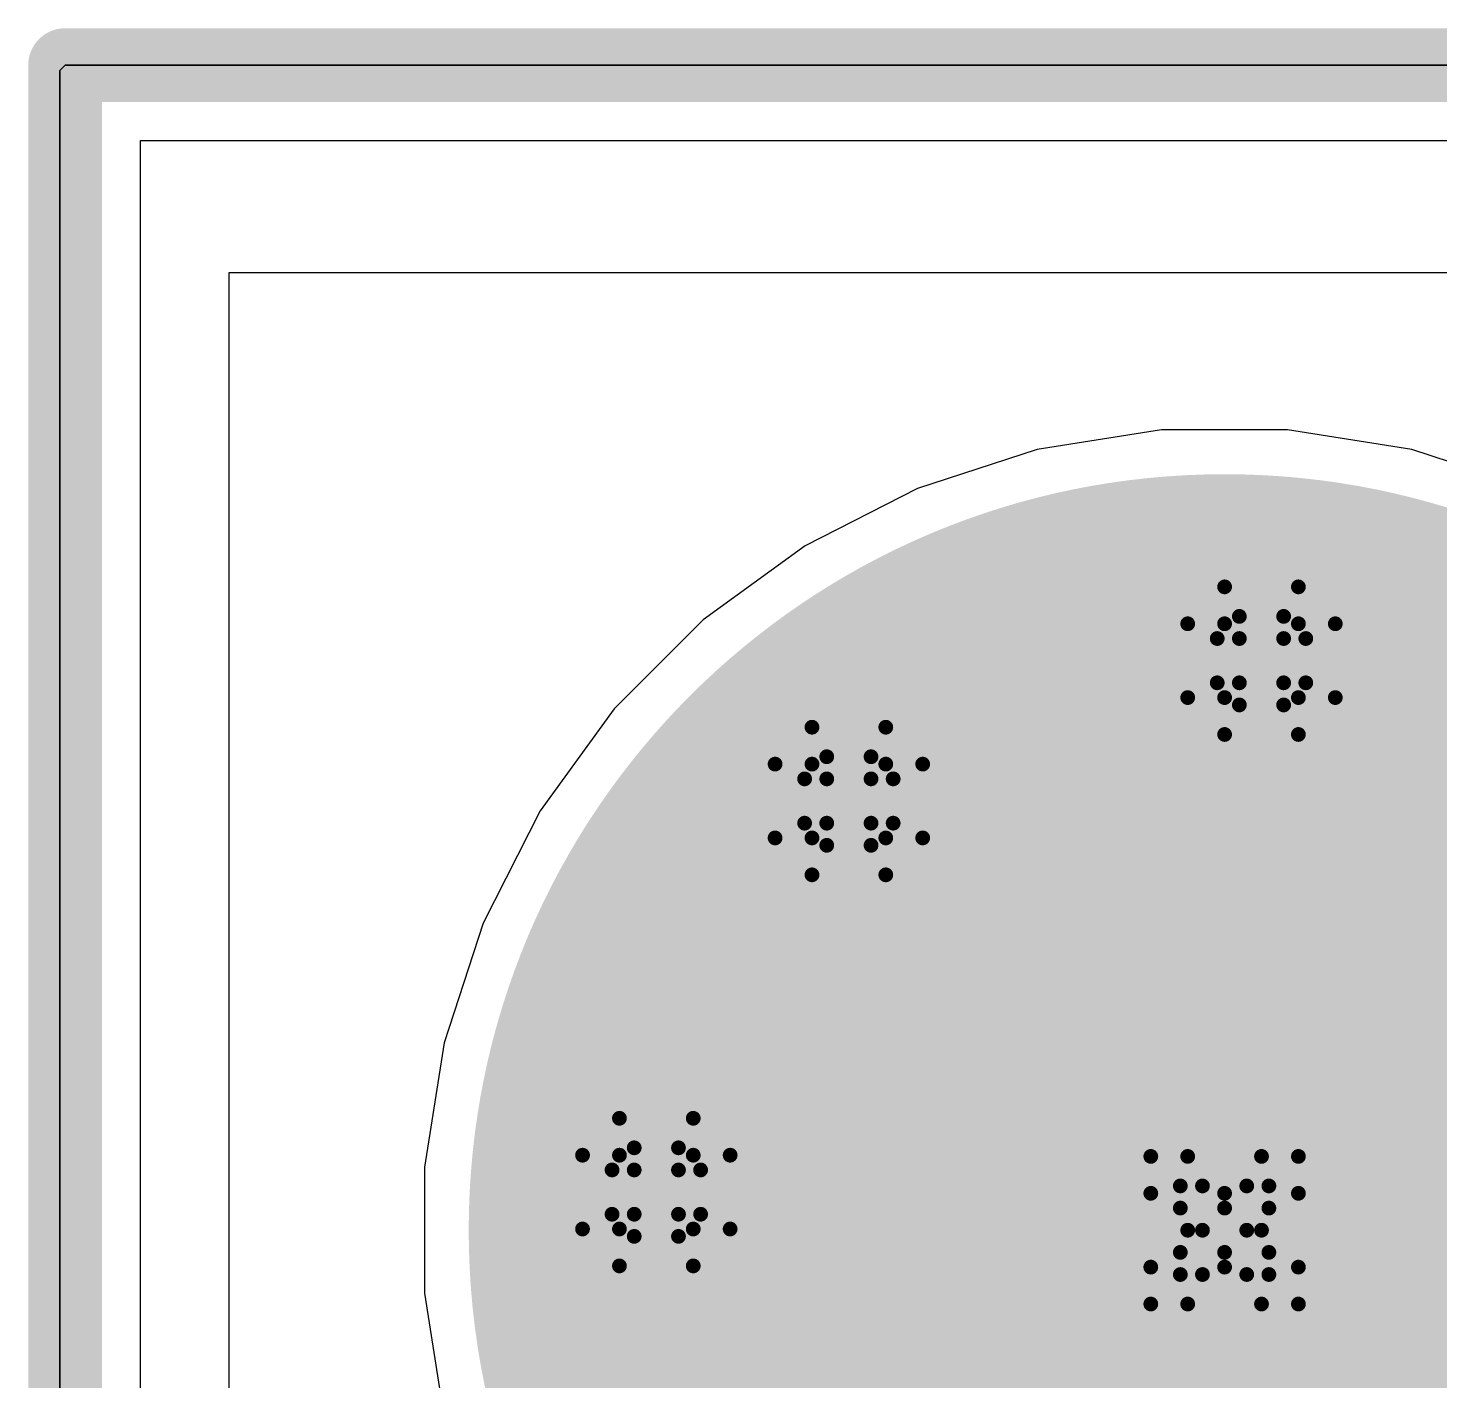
# Model space of a CAD drawing. Header units: inches. Extents: x -3 to 5259, y -3 to 5282.
# Drawn here: x -2.849 to 2.009, y 102.75 to 107.405 of the extents above; entities that cross this region are included whole.
import ezdxf

# ---------------------------------------------------------------- set-up
doc = ezdxf.new("R2010")
doc.units = ezdxf.units.IN
for name, color, linetype in [('Board Outline', 216, 'Continuous'), ('Bottom Layer', 5, 'Continuous'), ('Bottom Solder', 6, 'Continuous'), ('Drill Drawing', 1, 'Continuous'), ('Layer 1', 16, 'Continuous'), ('Layer 2', 76, 'Continuous'), ('Multi-Layer', 9, 'Continuous'), ('Pad Holes', 156, 'Continuous'), ('Top Layer', 1, 'Continuous'), ('Top Solder', 216, 'Continuous'), ('Via Holes', 16, 'Continuous')]:
    doc.layers.add(name, color=color, linetype=linetype)

msp = doc.modelspace()

# ---------------------------------------------------------------- hatches: boundary and pattern name
at = {"layer": 'Bottom Layer'}
h = msp.add_hatch(color=5, dxfattribs=at)
edge = h.paths.add_edge_path()
edge.add_arc((1.2683, 103.2683), 2.5, 0, 360)
h = msp.add_hatch(color=5, dxfattribs=at)
edge = h.paths.add_edge_path()
edge.add_arc((1.3953, 105.2283), 0.3, 0, 360)
h = msp.add_hatch(color=5, dxfattribs=at)
edge = h.paths.add_edge_path()
edge.add_arc((-0.0248, 104.7453), 0.3, 0, 360)
h = msp.add_hatch(color=5, dxfattribs=at)
edge = h.paths.add_edge_path()
edge.add_arc((-0.6875, 103.3995), 0.3, 0, 360)
at = {"layer": 'Bottom Solder'}
h = msp.add_hatch(color=6, dxfattribs=at)
edge = h.paths.add_edge_path()
edge.add_arc((1.2683, 103.2683), 2.6016, 0, 360)
h = msp.add_hatch(color=6, dxfattribs=at)
edge = h.paths.add_edge_path()
edge.add_arc((1.3953, 105.2283), 0.4016, 0, 360)
h = msp.add_hatch(color=6, dxfattribs=at)
edge = h.paths.add_edge_path()
edge.add_arc((-0.0248, 104.7453), 0.4016, 0, 360)
h = msp.add_hatch(color=6, dxfattribs=at)
edge = h.paths.add_edge_path()
edge.add_arc((-0.6875, 103.3995), 0.4016, 0, 360)
at = {"layer": 'Layer 1'}
h = msp.add_hatch(color=16, dxfattribs=at)
edge = h.paths.add_edge_path()
edge.add_arc((1.2683, 103.2683), 2.5, 0, 360)
h = msp.add_hatch(color=16, dxfattribs=at)
edge = h.paths.add_edge_path()
edge.add_arc((1.3953, 105.2283), 0.3, 0, 360)
h = msp.add_hatch(color=16, dxfattribs=at)
edge = h.paths.add_edge_path()
edge.add_arc((-0.0248, 104.7453), 0.3, 0, 360)
h = msp.add_hatch(color=16, dxfattribs=at)
edge = h.paths.add_edge_path()
edge.add_arc((-0.6875, 103.3995), 0.3, 0, 360)
at = {"layer": 'Layer 2'}
h = msp.add_hatch(color=76, dxfattribs=at)
edge = h.paths.add_edge_path()
edge.add_arc((1.2683, 103.2683), 2.5, 0, 360)
h = msp.add_hatch(color=76, dxfattribs=at)
edge = h.paths.add_edge_path()
edge.add_arc((1.3953, 105.2283), 0.3, 0, 360)
h = msp.add_hatch(color=76, dxfattribs=at)
edge = h.paths.add_edge_path()
edge.add_arc((-0.0248, 104.7453), 0.3, 0, 360)
h = msp.add_hatch(color=76, dxfattribs=at)
edge = h.paths.add_edge_path()
edge.add_arc((-0.6875, 103.3995), 0.3, 0, 360)
at = {"layer": 'Multi-Layer'}
h = msp.add_hatch(color=9, dxfattribs=at)
edge = h.paths.add_edge_path()
edge.add_arc((1.2683, 103.2683), 2.5, 0, 360)
at = {"layer": 'Pad Holes'}
h = msp.add_hatch(color=7, dxfattribs=at)
edge = h.paths.add_edge_path()
edge.add_arc((1.2683, 103.2683), 1.55, 0, 360)
at = {"layer": 'Top Layer'}
h = msp.add_hatch(color=1, dxfattribs=at)
edge = h.paths.add_edge_path()
edge.add_arc((1.2683, 103.2683), 2.5, 0, 360)
h = msp.add_hatch(color=1, dxfattribs=at)
edge = h.paths.add_edge_path()
edge.add_arc((1.3953, 105.2283), 0.3, 0, 360)
h = msp.add_hatch(color=1, dxfattribs=at)
edge = h.paths.add_edge_path()
edge.add_arc((-0.0248, 104.7453), 0.3, 0, 360)
h = msp.add_hatch(color=1, dxfattribs=at)
edge = h.paths.add_edge_path()
edge.add_arc((-0.6875, 103.3995), 0.3, 0, 360)
at = {"layer": 'Top Solder'}
h = msp.add_hatch(color=216, dxfattribs=at)
edge = h.paths.add_edge_path()
edge.add_arc((1.2683, 103.2683), 2.6016, 0, 360)
h = msp.add_hatch(color=216, dxfattribs=at)
edge = h.paths.add_edge_path()
edge.add_arc((1.3953, 105.2283), 0.4016, 0, 360)
h = msp.add_hatch(color=216, dxfattribs=at)
edge = h.paths.add_edge_path()
edge.add_arc((-0.0248, 104.7453), 0.4016, 0, 360)
h = msp.add_hatch(color=216, dxfattribs=at)
edge = h.paths.add_edge_path()
edge.add_arc((-0.6875, 103.3995), 0.4016, 0, 360)
at = {"layer": 'Via Holes'}
h = msp.add_hatch(color=7, dxfattribs=at)
edge = h.paths.add_edge_path()
edge.add_arc((1.3953, 105.2283), 0.15, 0, 360)
h = msp.add_hatch(color=7, dxfattribs=at)
edge = h.paths.add_edge_path()
edge.add_arc((-0.0248, 104.7453), 0.15, 0, 360)
h = msp.add_hatch(color=7, dxfattribs=at)
edge = h.paths.add_edge_path()
edge.add_arc((-0.6875, 103.3995), 0.15, 0, 360)

# ---------------------------------------------------------------- linework, layer by layer
at = {"layer": 'Board Outline'}
for points in [[(-2.7223, 107.2777, 0.254, 0.254, 0), (147.2777, 107.2777, 0.254, 0.254, 0)], [(-2.7223, -2.7223, 0.254, 0.254, 0), (-2.7223, 107.2777, 0.254, 0.254, 0)]]:
    msp.add_lwpolyline(points, format="xyseb", dxfattribs=at)
msp.add_lwpolyline([(-2.7858, 107.2777, 0.127, 0.127, 1), (-2.6588, 107.2777, 0.127, 0.127, 1)], format="xyseb", close=True, dxfattribs=at)
msp.add_lwpolyline([(-2.7858, 107.2777, 0.127, 0.127, 1), (-2.6588, 107.2777, 0.127, 0.127, 1)], format="xyseb", close=True, dxfattribs=at)
at = {"layer": 'Bottom Layer'}
for p, q in [((-2.7223, 107.2777), (-2.741, 107.259)), ((2.9291, 107.2777), (-2.7223, 107.2777)), ((-2.741, 107.259), (-2.741, 101.6076))]:
    msp.add_line(p, q, dxfattribs=at)
at = {"layer": 'Bottom Solder'}
for p, q in [((-2.7223, 107.2777), (-2.741, 107.259)), ((2.9291, 107.2777), (-2.7223, 107.2777)), ((-2.741, 107.259), (-2.741, 101.6076))]:
    msp.add_line(p, q, dxfattribs=at)
at = {"layer": 'Drill Drawing'}
for points in [[(1.2683, 105.3553, 0.0508, 0.0508, 0), (1.2683, 105.4823, 0.0508, 0.0508, 0)], [(1.2683, 105.4823, 0.0508, 0.0508, 0), (1.5223, 105.4823, 0.0508, 0.0508, 0)], [(1.5223, 105.3553, 0.0508, 0.0508, 0), (1.5223, 105.4823, 0.0508, 0.0508, 0)], [(1.1413, 105.1013, 0.0508, 0.0508, 0), (1.1413, 105.3553, 0.0508, 0.0508, 0)], [(1.1413, 105.3553, 0.0508, 0.0508, 0), (1.2683, 105.3553, 0.0508, 0.0508, 0)], [(1.3191, 105.3045, 0.0508, 0.0508, 0), (1.3191, 105.3807, 0.0508, 0.0508, 0)], [(1.3191, 105.3807, 0.0508, 0.0508, 0), (1.4715, 105.3807, 0.0508, 0.0508, 0)], [(1.4715, 105.3045, 0.0508, 0.0508, 0), (1.4715, 105.3807, 0.0508, 0.0508, 0)], [(1.5223, 105.3553, 0.0508, 0.0508, 0), (1.6493, 105.3553, 0.0508, 0.0508, 0)], [(1.6493, 105.1013, 0.0508, 0.0508, 0), (1.6493, 105.3553, 0.0508, 0.0508, 0)], [(1.2429, 105.1521, 0.0508, 0.0508, 0), (1.2429, 105.3045, 0.0508, 0.0508, 0)], [(1.2429, 105.3045, 0.0508, 0.0508, 0), (1.3191, 105.3045, 0.0508, 0.0508, 0)], [(1.4715, 105.3045, 0.0508, 0.0508, 0), (1.5477, 105.3045, 0.0508, 0.0508, 0)], [(1.5477, 105.1521, 0.0508, 0.0508, 0), (1.5477, 105.3045, 0.0508, 0.0508, 0)], [(1.2429, 105.1521, 0.0508, 0.0508, 0), (1.3191, 105.1521, 0.0508, 0.0508, 0)], [(1.3191, 105.0759, 0.0508, 0.0508, 0), (1.3191, 105.1521, 0.0508, 0.0508, 0)], [(1.4715, 105.1521, 0.0508, 0.0508, 0), (1.5477, 105.1521, 0.0508, 0.0508, 0)], [(1.4715, 105.0759, 0.0508, 0.0508, 0), (1.4715, 105.1521, 0.0508, 0.0508, 0)], [(1.1413, 105.1013, 0.0508, 0.0508, 0), (1.2683, 105.1013, 0.0508, 0.0508, 0)], [(1.2683, 104.9743, 0.0508, 0.0508, 0), (1.2683, 105.1013, 0.0508, 0.0508, 0)], [(1.3191, 105.0759, 0.0508, 0.0508, 0), (1.4715, 105.0759, 0.0508, 0.0508, 0)], [(1.5223, 105.1013, 0.0508, 0.0508, 0), (1.6493, 105.1013, 0.0508, 0.0508, 0)], [(1.5223, 104.9743, 0.0508, 0.0508, 0), (1.5223, 105.1013, 0.0508, 0.0508, 0)], [(-0.1518, 104.8723, 0.0508, 0.0508, 0), (-0.1518, 104.9993, 0.0508, 0.0508, 0)], [(-0.1518, 104.9993, 0.0508, 0.0508, 0), (0.1022, 104.9993, 0.0508, 0.0508, 0)], [(0.1022, 104.8723, 0.0508, 0.0508, 0), (0.1022, 104.9993, 0.0508, 0.0508, 0)], [(1.2683, 104.9743, 0.0508, 0.0508, 0), (1.5223, 104.9743, 0.0508, 0.0508, 0)], [(-0.2788, 104.6183, 0.0508, 0.0508, 0), (-0.2788, 104.8723, 0.0508, 0.0508, 0)], [(-0.2788, 104.8723, 0.0508, 0.0508, 0), (-0.1518, 104.8723, 0.0508, 0.0508, 0)], [(-0.101, 104.8215, 0.0508, 0.0508, 0), (-0.101, 104.8977, 0.0508, 0.0508, 0)], [(-0.101, 104.8977, 0.0508, 0.0508, 0), (0.0514, 104.8977, 0.0508, 0.0508, 0)], [(0.0514, 104.8215, 0.0508, 0.0508, 0), (0.0514, 104.8977, 0.0508, 0.0508, 0)], [(0.1022, 104.8723, 0.0508, 0.0508, 0), (0.2292, 104.8723, 0.0508, 0.0508, 0)], [(0.2292, 104.6183, 0.0508, 0.0508, 0), (0.2292, 104.8723, 0.0508, 0.0508, 0)], [(-0.1772, 104.6691, 0.0508, 0.0508, 0), (-0.1772, 104.8215, 0.0508, 0.0508, 0)], [(-0.1772, 104.8215, 0.0508, 0.0508, 0), (-0.101, 104.8215, 0.0508, 0.0508, 0)], [(0.0514, 104.8215, 0.0508, 0.0508, 0), (0.1276, 104.8215, 0.0508, 0.0508, 0)], [(0.1276, 104.6691, 0.0508, 0.0508, 0), (0.1276, 104.8215, 0.0508, 0.0508, 0)], [(-0.1772, 104.6691, 0.0508, 0.0508, 0), (-0.101, 104.6691, 0.0508, 0.0508, 0)], [(-0.101, 104.5929, 0.0508, 0.0508, 0), (-0.101, 104.6691, 0.0508, 0.0508, 0)], [(0.0514, 104.6691, 0.0508, 0.0508, 0), (0.1276, 104.6691, 0.0508, 0.0508, 0)], [(0.0514, 104.5929, 0.0508, 0.0508, 0), (0.0514, 104.6691, 0.0508, 0.0508, 0)], [(-0.2788, 104.6183, 0.0508, 0.0508, 0), (-0.1518, 104.6183, 0.0508, 0.0508, 0)], [(-0.1518, 104.4913, 0.0508, 0.0508, 0), (-0.1518, 104.6183, 0.0508, 0.0508, 0)], [(-0.101, 104.5929, 0.0508, 0.0508, 0), (0.0514, 104.5929, 0.0508, 0.0508, 0)], [(0.1022, 104.6183, 0.0508, 0.0508, 0), (0.2292, 104.6183, 0.0508, 0.0508, 0)], [(0.1022, 104.4913, 0.0508, 0.0508, 0), (0.1022, 104.6183, 0.0508, 0.0508, 0)], [(-0.1518, 104.4913, 0.0508, 0.0508, 0), (0.1022, 104.4913, 0.0508, 0.0508, 0)], [(-0.8145, 103.5265, 0.0508, 0.0508, 0), (-0.8145, 103.6535, 0.0508, 0.0508, 0)], [(-0.8145, 103.6535, 0.0508, 0.0508, 0), (-0.5605, 103.6535, 0.0508, 0.0508, 0)], [(-0.5605, 103.5265, 0.0508, 0.0508, 0), (-0.5605, 103.6535, 0.0508, 0.0508, 0)], [(-0.7637, 103.4757, 0.0508, 0.0508, 0), (-0.7637, 103.5519, 0.0508, 0.0508, 0)], [(-0.7637, 103.5519, 0.0508, 0.0508, 0), (-0.6113, 103.5519, 0.0508, 0.0508, 0)], [(-0.6113, 103.4757, 0.0508, 0.0508, 0), (-0.6113, 103.5519, 0.0508, 0.0508, 0)], [(-0.9415, 103.2725, 0.0508, 0.0508, 0), (-0.9415, 103.5265, 0.0508, 0.0508, 0)], [(-0.9415, 103.5265, 0.0508, 0.0508, 0), (-0.8145, 103.5265, 0.0508, 0.0508, 0)], [(-0.5605, 103.5265, 0.0508, 0.0508, 0), (-0.4335, 103.5265, 0.0508, 0.0508, 0)], [(-0.4335, 103.2725, 0.0508, 0.0508, 0), (-0.4335, 103.5265, 0.0508, 0.0508, 0)], [(1.0143, 103.3953, 0.0508, 0.0508, 0), (1.0143, 103.5223, 0.0508, 0.0508, 0)], [(1.0143, 103.5223, 0.0508, 0.0508, 0), (1.1413, 103.5223, 0.0508, 0.0508, 0)], [(1.1413, 103.5223, 0.0508, 0.0508, 0), (1.2683, 103.3953, 0.0508, 0.0508, 0)], [(1.2683, 103.3953, 0.0508, 0.0508, 0), (1.3953, 103.5223, 0.0508, 0.0508, 0)], [(1.3953, 103.5223, 0.0508, 0.0508, 0), (1.5223, 103.5223, 0.0508, 0.0508, 0)], [(1.5223, 103.3953, 0.0508, 0.0508, 0), (1.5223, 103.5223, 0.0508, 0.0508, 0)], [(-0.8399, 103.3233, 0.0508, 0.0508, 0), (-0.8399, 103.4757, 0.0508, 0.0508, 0)], [(-0.8399, 103.4757, 0.0508, 0.0508, 0), (-0.7637, 103.4757, 0.0508, 0.0508, 0)], [(-0.6113, 103.4757, 0.0508, 0.0508, 0), (-0.5351, 103.4757, 0.0508, 0.0508, 0)], [(-0.5351, 103.3233, 0.0508, 0.0508, 0), (-0.5351, 103.4757, 0.0508, 0.0508, 0)], [(1.1159, 103.3445, 0.0508, 0.0508, 0), (1.1159, 103.4207, 0.0508, 0.0508, 0)], [(1.1159, 103.4207, 0.0508, 0.0508, 0), (1.1921, 103.4207, 0.0508, 0.0508, 0)], [(1.1921, 103.4207, 0.0508, 0.0508, 0), (1.2683, 103.3445, 0.0508, 0.0508, 0)], [(1.2683, 103.3445, 0.0508, 0.0508, 0), (1.3445, 103.4207, 0.0508, 0.0508, 0)], [(1.3445, 103.4207, 0.0508, 0.0508, 0), (1.4207, 103.4207, 0.0508, 0.0508, 0)], [(1.4207, 103.3445, 0.0508, 0.0508, 0), (1.4207, 103.4207, 0.0508, 0.0508, 0)], [(1.0143, 103.3953, 0.0508, 0.0508, 0), (1.1413, 103.2683, 0.0508, 0.0508, 0)], [(1.3953, 103.2683, 0.0508, 0.0508, 0), (1.5223, 103.3953, 0.0508, 0.0508, 0)], [(-0.8399, 103.3233, 0.0508, 0.0508, 0), (-0.7637, 103.3233, 0.0508, 0.0508, 0)], [(-0.7637, 103.2471, 0.0508, 0.0508, 0), (-0.7637, 103.3233, 0.0508, 0.0508, 0)], [(-0.6113, 103.3233, 0.0508, 0.0508, 0), (-0.5351, 103.3233, 0.0508, 0.0508, 0)], [(-0.6113, 103.2471, 0.0508, 0.0508, 0), (-0.6113, 103.3233, 0.0508, 0.0508, 0)], [(1.1159, 103.3445, 0.0508, 0.0508, 0), (1.1921, 103.2683, 0.0508, 0.0508, 0)], [(1.3445, 103.2683, 0.0508, 0.0508, 0), (1.4207, 103.3445, 0.0508, 0.0508, 0)], [(-0.9415, 103.2725, 0.0508, 0.0508, 0), (-0.8145, 103.2725, 0.0508, 0.0508, 0)], [(-0.8145, 103.1455, 0.0508, 0.0508, 0), (-0.8145, 103.2725, 0.0508, 0.0508, 0)], [(-0.5605, 103.2725, 0.0508, 0.0508, 0), (-0.4335, 103.2725, 0.0508, 0.0508, 0)], [(-0.5605, 103.1455, 0.0508, 0.0508, 0), (-0.5605, 103.2725, 0.0508, 0.0508, 0)], [(1.0143, 103.1413, 0.0508, 0.0508, 0), (1.1413, 103.2683, 0.0508, 0.0508, 0)], [(1.1159, 103.1921, 0.0508, 0.0508, 0), (1.1921, 103.2683, 0.0508, 0.0508, 0)], [(1.3445, 103.2683, 0.0508, 0.0508, 0), (1.4207, 103.1921, 0.0508, 0.0508, 0)], [(1.3953, 103.2683, 0.0508, 0.0508, 0), (1.5223, 103.1413, 0.0508, 0.0508, 0)], [(-0.7637, 103.2471, 0.0508, 0.0508, 0), (-0.6113, 103.2471, 0.0508, 0.0508, 0)], [(1.1159, 103.1159, 0.0508, 0.0508, 0), (1.1159, 103.1921, 0.0508, 0.0508, 0)], [(1.1921, 103.1159, 0.0508, 0.0508, 0), (1.2683, 103.1921, 0.0508, 0.0508, 0)], [(1.2683, 103.1921, 0.0508, 0.0508, 0), (1.3445, 103.1159, 0.0508, 0.0508, 0)], [(1.4207, 103.1159, 0.0508, 0.0508, 0), (1.4207, 103.1921, 0.0508, 0.0508, 0)], [(-0.8145, 103.1455, 0.0508, 0.0508, 0), (-0.5605, 103.1455, 0.0508, 0.0508, 0)], [(1.0143, 103.0143, 0.0508, 0.0508, 0), (1.0143, 103.1413, 0.0508, 0.0508, 0)], [(1.1159, 103.1159, 0.0508, 0.0508, 0), (1.1921, 103.1159, 0.0508, 0.0508, 0)], [(1.1413, 103.0143, 0.0508, 0.0508, 0), (1.2683, 103.1413, 0.0508, 0.0508, 0)], [(1.2683, 103.1413, 0.0508, 0.0508, 0), (1.3953, 103.0143, 0.0508, 0.0508, 0)], [(1.3445, 103.1159, 0.0508, 0.0508, 0), (1.4207, 103.1159, 0.0508, 0.0508, 0)], [(1.5223, 103.0143, 0.0508, 0.0508, 0), (1.5223, 103.1413, 0.0508, 0.0508, 0)], [(1.0143, 103.0143, 0.0508, 0.0508, 0), (1.1413, 103.0143, 0.0508, 0.0508, 0)], [(1.3953, 103.0143, 0.0508, 0.0508, 0), (1.5223, 103.0143, 0.0508, 0.0508, 0)]]:
    msp.add_lwpolyline(points, format="xyseb", dxfattribs=at)
for points in [[(1.2556, 105.4823, 0.0254, 0.0254, 1), (1.281, 105.4823, 0.0254, 0.0254, 1)], [(1.2556, 105.4823, 0.0254, 0.0254, 1), (1.281, 105.4823, 0.0254, 0.0254, 1)], [(1.5096, 105.4823, 0.0254, 0.0254, 1), (1.535, 105.4823, 0.0254, 0.0254, 1)], [(1.5096, 105.4823, 0.0254, 0.0254, 1), (1.535, 105.4823, 0.0254, 0.0254, 1)], [(1.1286, 105.3553, 0.0254, 0.0254, 1), (1.154, 105.3553, 0.0254, 0.0254, 1)], [(1.1286, 105.3553, 0.0254, 0.0254, 1), (1.154, 105.3553, 0.0254, 0.0254, 1)], [(1.2556, 105.3553, 0.0254, 0.0254, 1), (1.281, 105.3553, 0.0254, 0.0254, 1)], [(1.2556, 105.3553, 0.0254, 0.0254, 1), (1.281, 105.3553, 0.0254, 0.0254, 1)], [(1.3064, 105.3807, 0.0254, 0.0254, 1), (1.3318, 105.3807, 0.0254, 0.0254, 1)], [(1.3064, 105.3807, 0.0254, 0.0254, 1), (1.3318, 105.3807, 0.0254, 0.0254, 1)], [(1.4588, 105.3807, 0.0254, 0.0254, 1), (1.4842, 105.3807, 0.0254, 0.0254, 1)], [(1.4588, 105.3807, 0.0254, 0.0254, 1), (1.4842, 105.3807, 0.0254, 0.0254, 1)], [(1.5096, 105.3553, 0.0254, 0.0254, 1), (1.535, 105.3553, 0.0254, 0.0254, 1)], [(1.5096, 105.3553, 0.0254, 0.0254, 1), (1.535, 105.3553, 0.0254, 0.0254, 1)], [(1.6366, 105.3553, 0.0254, 0.0254, 1), (1.662, 105.3553, 0.0254, 0.0254, 1)], [(1.6366, 105.3553, 0.0254, 0.0254, 1), (1.662, 105.3553, 0.0254, 0.0254, 1)], [(1.2302, 105.3045, 0.0254, 0.0254, 1), (1.2556, 105.3045, 0.0254, 0.0254, 1)], [(1.2302, 105.3045, 0.0254, 0.0254, 1), (1.2556, 105.3045, 0.0254, 0.0254, 1)], [(1.3064, 105.3045, 0.0254, 0.0254, 1), (1.3318, 105.3045, 0.0254, 0.0254, 1)], [(1.3064, 105.3045, 0.0254, 0.0254, 1), (1.3318, 105.3045, 0.0254, 0.0254, 1)], [(1.4588, 105.3045, 0.0254, 0.0254, 1), (1.4842, 105.3045, 0.0254, 0.0254, 1)], [(1.4588, 105.3045, 0.0254, 0.0254, 1), (1.4842, 105.3045, 0.0254, 0.0254, 1)], [(1.535, 105.3045, 0.0254, 0.0254, 1), (1.5604, 105.3045, 0.0254, 0.0254, 1)], [(1.535, 105.3045, 0.0254, 0.0254, 1), (1.5604, 105.3045, 0.0254, 0.0254, 1)], [(1.2302, 105.1521, 0.0254, 0.0254, 1), (1.2556, 105.1521, 0.0254, 0.0254, 1)], [(1.2302, 105.1521, 0.0254, 0.0254, 1), (1.2556, 105.1521, 0.0254, 0.0254, 1)], [(1.3064, 105.1521, 0.0254, 0.0254, 1), (1.3318, 105.1521, 0.0254, 0.0254, 1)], [(1.3064, 105.1521, 0.0254, 0.0254, 1), (1.3318, 105.1521, 0.0254, 0.0254, 1)], [(1.4588, 105.1521, 0.0254, 0.0254, 1), (1.4842, 105.1521, 0.0254, 0.0254, 1)], [(1.4588, 105.1521, 0.0254, 0.0254, 1), (1.4842, 105.1521, 0.0254, 0.0254, 1)], [(1.535, 105.1521, 0.0254, 0.0254, 1), (1.5604, 105.1521, 0.0254, 0.0254, 1)], [(1.535, 105.1521, 0.0254, 0.0254, 1), (1.5604, 105.1521, 0.0254, 0.0254, 1)], [(1.1286, 105.1013, 0.0254, 0.0254, 1), (1.154, 105.1013, 0.0254, 0.0254, 1)], [(1.1286, 105.1013, 0.0254, 0.0254, 1), (1.154, 105.1013, 0.0254, 0.0254, 1)], [(1.2556, 105.1013, 0.0254, 0.0254, 1), (1.281, 105.1013, 0.0254, 0.0254, 1)], [(1.2556, 105.1013, 0.0254, 0.0254, 1), (1.281, 105.1013, 0.0254, 0.0254, 1)], [(1.3064, 105.0759, 0.0254, 0.0254, 1), (1.3318, 105.0759, 0.0254, 0.0254, 1)], [(1.3064, 105.0759, 0.0254, 0.0254, 1), (1.3318, 105.0759, 0.0254, 0.0254, 1)], [(1.4588, 105.0759, 0.0254, 0.0254, 1), (1.4842, 105.0759, 0.0254, 0.0254, 1)], [(1.4588, 105.0759, 0.0254, 0.0254, 1), (1.4842, 105.0759, 0.0254, 0.0254, 1)], [(1.5096, 105.1013, 0.0254, 0.0254, 1), (1.535, 105.1013, 0.0254, 0.0254, 1)], [(1.5096, 105.1013, 0.0254, 0.0254, 1), (1.535, 105.1013, 0.0254, 0.0254, 1)], [(1.6366, 105.1013, 0.0254, 0.0254, 1), (1.662, 105.1013, 0.0254, 0.0254, 1)], [(1.6366, 105.1013, 0.0254, 0.0254, 1), (1.662, 105.1013, 0.0254, 0.0254, 1)], [(-0.1645, 104.9993, 0.0254, 0.0254, 1), (-0.1391, 104.9993, 0.0254, 0.0254, 1)], [(-0.1645, 104.9993, 0.0254, 0.0254, 1), (-0.1391, 104.9993, 0.0254, 0.0254, 1)], [(0.0895, 104.9993, 0.0254, 0.0254, 1), (0.1149, 104.9993, 0.0254, 0.0254, 1)], [(0.0895, 104.9993, 0.0254, 0.0254, 1), (0.1149, 104.9993, 0.0254, 0.0254, 1)], [(1.2556, 104.9743, 0.0254, 0.0254, 1), (1.281, 104.9743, 0.0254, 0.0254, 1)], [(1.2556, 104.9743, 0.0254, 0.0254, 1), (1.281, 104.9743, 0.0254, 0.0254, 1)], [(1.5096, 104.9743, 0.0254, 0.0254, 1), (1.535, 104.9743, 0.0254, 0.0254, 1)], [(1.5096, 104.9743, 0.0254, 0.0254, 1), (1.535, 104.9743, 0.0254, 0.0254, 1)], [(-0.2915, 104.8723, 0.0254, 0.0254, 1), (-0.2661, 104.8723, 0.0254, 0.0254, 1)], [(-0.2915, 104.8723, 0.0254, 0.0254, 1), (-0.2661, 104.8723, 0.0254, 0.0254, 1)], [(-0.1645, 104.8723, 0.0254, 0.0254, 1), (-0.1391, 104.8723, 0.0254, 0.0254, 1)], [(-0.1645, 104.8723, 0.0254, 0.0254, 1), (-0.1391, 104.8723, 0.0254, 0.0254, 1)], [(-0.1137, 104.8977, 0.0254, 0.0254, 1), (-0.0883, 104.8977, 0.0254, 0.0254, 1)], [(-0.1137, 104.8977, 0.0254, 0.0254, 1), (-0.0883, 104.8977, 0.0254, 0.0254, 1)], [(0.0387, 104.8977, 0.0254, 0.0254, 1), (0.0641, 104.8977, 0.0254, 0.0254, 1)], [(0.0387, 104.8977, 0.0254, 0.0254, 1), (0.0641, 104.8977, 0.0254, 0.0254, 1)], [(0.0895, 104.8723, 0.0254, 0.0254, 1), (0.1149, 104.8723, 0.0254, 0.0254, 1)], [(0.0895, 104.8723, 0.0254, 0.0254, 1), (0.1149, 104.8723, 0.0254, 0.0254, 1)], [(0.2165, 104.8723, 0.0254, 0.0254, 1), (0.2419, 104.8723, 0.0254, 0.0254, 1)], [(0.2165, 104.8723, 0.0254, 0.0254, 1), (0.2419, 104.8723, 0.0254, 0.0254, 1)], [(-0.1899, 104.8215, 0.0254, 0.0254, 1), (-0.1645, 104.8215, 0.0254, 0.0254, 1)], [(-0.1899, 104.8215, 0.0254, 0.0254, 1), (-0.1645, 104.8215, 0.0254, 0.0254, 1)], [(-0.1137, 104.8215, 0.0254, 0.0254, 1), (-0.0883, 104.8215, 0.0254, 0.0254, 1)], [(-0.1137, 104.8215, 0.0254, 0.0254, 1), (-0.0883, 104.8215, 0.0254, 0.0254, 1)], [(0.0387, 104.8215, 0.0254, 0.0254, 1), (0.0641, 104.8215, 0.0254, 0.0254, 1)], [(0.0387, 104.8215, 0.0254, 0.0254, 1), (0.0641, 104.8215, 0.0254, 0.0254, 1)], [(0.1149, 104.8215, 0.0254, 0.0254, 1), (0.1403, 104.8215, 0.0254, 0.0254, 1)], [(0.1149, 104.8215, 0.0254, 0.0254, 1), (0.1403, 104.8215, 0.0254, 0.0254, 1)], [(-0.1899, 104.6691, 0.0254, 0.0254, 1), (-0.1645, 104.6691, 0.0254, 0.0254, 1)], [(-0.1899, 104.6691, 0.0254, 0.0254, 1), (-0.1645, 104.6691, 0.0254, 0.0254, 1)], [(-0.1137, 104.6691, 0.0254, 0.0254, 1), (-0.0883, 104.6691, 0.0254, 0.0254, 1)], [(-0.1137, 104.6691, 0.0254, 0.0254, 1), (-0.0883, 104.6691, 0.0254, 0.0254, 1)], [(0.0387, 104.6691, 0.0254, 0.0254, 1), (0.0641, 104.6691, 0.0254, 0.0254, 1)], [(0.0387, 104.6691, 0.0254, 0.0254, 1), (0.0641, 104.6691, 0.0254, 0.0254, 1)], [(0.1149, 104.6691, 0.0254, 0.0254, 1), (0.1403, 104.6691, 0.0254, 0.0254, 1)], [(0.1149, 104.6691, 0.0254, 0.0254, 1), (0.1403, 104.6691, 0.0254, 0.0254, 1)], [(-0.2915, 104.6183, 0.0254, 0.0254, 1), (-0.2661, 104.6183, 0.0254, 0.0254, 1)], [(-0.2915, 104.6183, 0.0254, 0.0254, 1), (-0.2661, 104.6183, 0.0254, 0.0254, 1)], [(-0.1645, 104.6183, 0.0254, 0.0254, 1), (-0.1391, 104.6183, 0.0254, 0.0254, 1)], [(-0.1645, 104.6183, 0.0254, 0.0254, 1), (-0.1391, 104.6183, 0.0254, 0.0254, 1)], [(-0.1137, 104.5929, 0.0254, 0.0254, 1), (-0.0883, 104.5929, 0.0254, 0.0254, 1)], [(-0.1137, 104.5929, 0.0254, 0.0254, 1), (-0.0883, 104.5929, 0.0254, 0.0254, 1)], [(0.0387, 104.5929, 0.0254, 0.0254, 1), (0.0641, 104.5929, 0.0254, 0.0254, 1)], [(0.0387, 104.5929, 0.0254, 0.0254, 1), (0.0641, 104.5929, 0.0254, 0.0254, 1)], [(0.0895, 104.6183, 0.0254, 0.0254, 1), (0.1149, 104.6183, 0.0254, 0.0254, 1)], [(0.0895, 104.6183, 0.0254, 0.0254, 1), (0.1149, 104.6183, 0.0254, 0.0254, 1)], [(0.2165, 104.6183, 0.0254, 0.0254, 1), (0.2419, 104.6183, 0.0254, 0.0254, 1)], [(0.2165, 104.6183, 0.0254, 0.0254, 1), (0.2419, 104.6183, 0.0254, 0.0254, 1)], [(-0.1645, 104.4913, 0.0254, 0.0254, 1), (-0.1391, 104.4913, 0.0254, 0.0254, 1)], [(-0.1645, 104.4913, 0.0254, 0.0254, 1), (-0.1391, 104.4913, 0.0254, 0.0254, 1)], [(0.0895, 104.4913, 0.0254, 0.0254, 1), (0.1149, 104.4913, 0.0254, 0.0254, 1)], [(0.0895, 104.4913, 0.0254, 0.0254, 1), (0.1149, 104.4913, 0.0254, 0.0254, 1)], [(-0.8272, 103.6535, 0.0254, 0.0254, 1), (-0.8018, 103.6535, 0.0254, 0.0254, 1)], [(-0.8272, 103.6535, 0.0254, 0.0254, 1), (-0.8018, 103.6535, 0.0254, 0.0254, 1)], [(-0.5732, 103.6535, 0.0254, 0.0254, 1), (-0.5478, 103.6535, 0.0254, 0.0254, 1)], [(-0.5732, 103.6535, 0.0254, 0.0254, 1), (-0.5478, 103.6535, 0.0254, 0.0254, 1)], [(-0.7764, 103.5519, 0.0254, 0.0254, 1), (-0.751, 103.5519, 0.0254, 0.0254, 1)], [(-0.7764, 103.5519, 0.0254, 0.0254, 1), (-0.751, 103.5519, 0.0254, 0.0254, 1)], [(-0.624, 103.5519, 0.0254, 0.0254, 1), (-0.5986, 103.5519, 0.0254, 0.0254, 1)], [(-0.624, 103.5519, 0.0254, 0.0254, 1), (-0.5986, 103.5519, 0.0254, 0.0254, 1)], [(-0.9542, 103.5265, 0.0254, 0.0254, 1), (-0.9288, 103.5265, 0.0254, 0.0254, 1)], [(-0.9542, 103.5265, 0.0254, 0.0254, 1), (-0.9288, 103.5265, 0.0254, 0.0254, 1)], [(-0.8272, 103.5265, 0.0254, 0.0254, 1), (-0.8018, 103.5265, 0.0254, 0.0254, 1)], [(-0.8272, 103.5265, 0.0254, 0.0254, 1), (-0.8018, 103.5265, 0.0254, 0.0254, 1)], [(-0.5732, 103.5265, 0.0254, 0.0254, 1), (-0.5478, 103.5265, 0.0254, 0.0254, 1)], [(-0.5732, 103.5265, 0.0254, 0.0254, 1), (-0.5478, 103.5265, 0.0254, 0.0254, 1)], [(-0.4462, 103.5265, 0.0254, 0.0254, 1), (-0.4208, 103.5265, 0.0254, 0.0254, 1)], [(-0.4462, 103.5265, 0.0254, 0.0254, 1), (-0.4208, 103.5265, 0.0254, 0.0254, 1)], [(1.0016, 103.5223, 0.0254, 0.0254, 1), (1.027, 103.5223, 0.0254, 0.0254, 1)], [(1.0016, 103.5223, 0.0254, 0.0254, 1), (1.027, 103.5223, 0.0254, 0.0254, 1)], [(1.1286, 103.5223, 0.0254, 0.0254, 1), (1.154, 103.5223, 0.0254, 0.0254, 1)], [(1.1286, 103.5223, 0.0254, 0.0254, 1), (1.154, 103.5223, 0.0254, 0.0254, 1)], [(1.3826, 103.5223, 0.0254, 0.0254, 1), (1.408, 103.5223, 0.0254, 0.0254, 1)], [(1.3826, 103.5223, 0.0254, 0.0254, 1), (1.408, 103.5223, 0.0254, 0.0254, 1)], [(1.5096, 103.5223, 0.0254, 0.0254, 1), (1.535, 103.5223, 0.0254, 0.0254, 1)], [(1.5096, 103.5223, 0.0254, 0.0254, 1), (1.535, 103.5223, 0.0254, 0.0254, 1)], [(-0.8526, 103.4757, 0.0254, 0.0254, 1), (-0.8272, 103.4757, 0.0254, 0.0254, 1)], [(-0.8526, 103.4757, 0.0254, 0.0254, 1), (-0.8272, 103.4757, 0.0254, 0.0254, 1)], [(-0.7764, 103.4757, 0.0254, 0.0254, 1), (-0.751, 103.4757, 0.0254, 0.0254, 1)], [(-0.7764, 103.4757, 0.0254, 0.0254, 1), (-0.751, 103.4757, 0.0254, 0.0254, 1)], [(-0.624, 103.4757, 0.0254, 0.0254, 1), (-0.5986, 103.4757, 0.0254, 0.0254, 1)], [(-0.624, 103.4757, 0.0254, 0.0254, 1), (-0.5986, 103.4757, 0.0254, 0.0254, 1)], [(-0.5478, 103.4757, 0.0254, 0.0254, 1), (-0.5224, 103.4757, 0.0254, 0.0254, 1)], [(-0.5478, 103.4757, 0.0254, 0.0254, 1), (-0.5224, 103.4757, 0.0254, 0.0254, 1)], [(1.1032, 103.4207, 0.0254, 0.0254, 1), (1.1286, 103.4207, 0.0254, 0.0254, 1)], [(1.1032, 103.4207, 0.0254, 0.0254, 1), (1.1286, 103.4207, 0.0254, 0.0254, 1)], [(1.1794, 103.4207, 0.0254, 0.0254, 1), (1.2048, 103.4207, 0.0254, 0.0254, 1)], [(1.1794, 103.4207, 0.0254, 0.0254, 1), (1.2048, 103.4207, 0.0254, 0.0254, 1)], [(1.3318, 103.4207, 0.0254, 0.0254, 1), (1.3572, 103.4207, 0.0254, 0.0254, 1)], [(1.3318, 103.4207, 0.0254, 0.0254, 1), (1.3572, 103.4207, 0.0254, 0.0254, 1)], [(1.408, 103.4207, 0.0254, 0.0254, 1), (1.4334, 103.4207, 0.0254, 0.0254, 1)], [(1.408, 103.4207, 0.0254, 0.0254, 1), (1.4334, 103.4207, 0.0254, 0.0254, 1)], [(1.0016, 103.3953, 0.0254, 0.0254, 1), (1.027, 103.3953, 0.0254, 0.0254, 1)], [(1.0016, 103.3953, 0.0254, 0.0254, 1), (1.027, 103.3953, 0.0254, 0.0254, 1)], [(1.2556, 103.3953, 0.0254, 0.0254, 1), (1.281, 103.3953, 0.0254, 0.0254, 1)], [(1.2556, 103.3953, 0.0254, 0.0254, 1), (1.281, 103.3953, 0.0254, 0.0254, 1)], [(1.5096, 103.3953, 0.0254, 0.0254, 1), (1.535, 103.3953, 0.0254, 0.0254, 1)], [(1.5096, 103.3953, 0.0254, 0.0254, 1), (1.535, 103.3953, 0.0254, 0.0254, 1)], [(-0.8526, 103.3233, 0.0254, 0.0254, 1), (-0.8272, 103.3233, 0.0254, 0.0254, 1)], [(-0.8526, 103.3233, 0.0254, 0.0254, 1), (-0.8272, 103.3233, 0.0254, 0.0254, 1)], [(-0.7764, 103.3233, 0.0254, 0.0254, 1), (-0.751, 103.3233, 0.0254, 0.0254, 1)], [(-0.7764, 103.3233, 0.0254, 0.0254, 1), (-0.751, 103.3233, 0.0254, 0.0254, 1)], [(-0.624, 103.3233, 0.0254, 0.0254, 1), (-0.5986, 103.3233, 0.0254, 0.0254, 1)], [(-0.624, 103.3233, 0.0254, 0.0254, 1), (-0.5986, 103.3233, 0.0254, 0.0254, 1)], [(-0.5478, 103.3233, 0.0254, 0.0254, 1), (-0.5224, 103.3233, 0.0254, 0.0254, 1)], [(-0.5478, 103.3233, 0.0254, 0.0254, 1), (-0.5224, 103.3233, 0.0254, 0.0254, 1)], [(1.1032, 103.3445, 0.0254, 0.0254, 1), (1.1286, 103.3445, 0.0254, 0.0254, 1)], [(1.1032, 103.3445, 0.0254, 0.0254, 1), (1.1286, 103.3445, 0.0254, 0.0254, 1)], [(1.2556, 103.3445, 0.0254, 0.0254, 1), (1.281, 103.3445, 0.0254, 0.0254, 1)], [(1.2556, 103.3445, 0.0254, 0.0254, 1), (1.281, 103.3445, 0.0254, 0.0254, 1)], [(1.408, 103.3445, 0.0254, 0.0254, 1), (1.4334, 103.3445, 0.0254, 0.0254, 1)], [(1.408, 103.3445, 0.0254, 0.0254, 1), (1.4334, 103.3445, 0.0254, 0.0254, 1)], [(-0.9542, 103.2725, 0.0254, 0.0254, 1), (-0.9288, 103.2725, 0.0254, 0.0254, 1)], [(-0.9542, 103.2725, 0.0254, 0.0254, 1), (-0.9288, 103.2725, 0.0254, 0.0254, 1)], [(-0.8272, 103.2725, 0.0254, 0.0254, 1), (-0.8018, 103.2725, 0.0254, 0.0254, 1)], [(-0.8272, 103.2725, 0.0254, 0.0254, 1), (-0.8018, 103.2725, 0.0254, 0.0254, 1)], [(-0.5732, 103.2725, 0.0254, 0.0254, 1), (-0.5478, 103.2725, 0.0254, 0.0254, 1)], [(-0.5732, 103.2725, 0.0254, 0.0254, 1), (-0.5478, 103.2725, 0.0254, 0.0254, 1)], [(-0.4462, 103.2725, 0.0254, 0.0254, 1), (-0.4208, 103.2725, 0.0254, 0.0254, 1)], [(-0.4462, 103.2725, 0.0254, 0.0254, 1), (-0.4208, 103.2725, 0.0254, 0.0254, 1)], [(1.1286, 103.2683, 0.0254, 0.0254, 1), (1.154, 103.2683, 0.0254, 0.0254, 1)], [(1.1286, 103.2683, 0.0254, 0.0254, 1), (1.154, 103.2683, 0.0254, 0.0254, 1)], [(1.1794, 103.2683, 0.0254, 0.0254, 1), (1.2048, 103.2683, 0.0254, 0.0254, 1)], [(1.1794, 103.2683, 0.0254, 0.0254, 1), (1.2048, 103.2683, 0.0254, 0.0254, 1)], [(1.3318, 103.2683, 0.0254, 0.0254, 1), (1.3572, 103.2683, 0.0254, 0.0254, 1)], [(1.3318, 103.2683, 0.0254, 0.0254, 1), (1.3572, 103.2683, 0.0254, 0.0254, 1)], [(1.3826, 103.2683, 0.0254, 0.0254, 1), (1.408, 103.2683, 0.0254, 0.0254, 1)], [(1.3826, 103.2683, 0.0254, 0.0254, 1), (1.408, 103.2683, 0.0254, 0.0254, 1)], [(-0.7764, 103.2471, 0.0254, 0.0254, 1), (-0.751, 103.2471, 0.0254, 0.0254, 1)], [(-0.7764, 103.2471, 0.0254, 0.0254, 1), (-0.751, 103.2471, 0.0254, 0.0254, 1)], [(-0.624, 103.2471, 0.0254, 0.0254, 1), (-0.5986, 103.2471, 0.0254, 0.0254, 1)], [(-0.624, 103.2471, 0.0254, 0.0254, 1), (-0.5986, 103.2471, 0.0254, 0.0254, 1)], [(1.1032, 103.1921, 0.0254, 0.0254, 1), (1.1286, 103.1921, 0.0254, 0.0254, 1)], [(1.1032, 103.1921, 0.0254, 0.0254, 1), (1.1286, 103.1921, 0.0254, 0.0254, 1)], [(1.2556, 103.1921, 0.0254, 0.0254, 1), (1.281, 103.1921, 0.0254, 0.0254, 1)], [(1.2556, 103.1921, 0.0254, 0.0254, 1), (1.281, 103.1921, 0.0254, 0.0254, 1)], [(1.408, 103.1921, 0.0254, 0.0254, 1), (1.4334, 103.1921, 0.0254, 0.0254, 1)], [(1.408, 103.1921, 0.0254, 0.0254, 1), (1.4334, 103.1921, 0.0254, 0.0254, 1)], [(-0.8272, 103.1455, 0.0254, 0.0254, 1), (-0.8018, 103.1455, 0.0254, 0.0254, 1)], [(-0.8272, 103.1455, 0.0254, 0.0254, 1), (-0.8018, 103.1455, 0.0254, 0.0254, 1)], [(-0.5732, 103.1455, 0.0254, 0.0254, 1), (-0.5478, 103.1455, 0.0254, 0.0254, 1)], [(-0.5732, 103.1455, 0.0254, 0.0254, 1), (-0.5478, 103.1455, 0.0254, 0.0254, 1)], [(1.0016, 103.1413, 0.0254, 0.0254, 1), (1.027, 103.1413, 0.0254, 0.0254, 1)], [(1.0016, 103.1413, 0.0254, 0.0254, 1), (1.027, 103.1413, 0.0254, 0.0254, 1)], [(1.1032, 103.1159, 0.0254, 0.0254, 1), (1.1286, 103.1159, 0.0254, 0.0254, 1)], [(1.1032, 103.1159, 0.0254, 0.0254, 1), (1.1286, 103.1159, 0.0254, 0.0254, 1)], [(1.1794, 103.1159, 0.0254, 0.0254, 1), (1.2048, 103.1159, 0.0254, 0.0254, 1)], [(1.1794, 103.1159, 0.0254, 0.0254, 1), (1.2048, 103.1159, 0.0254, 0.0254, 1)], [(1.2556, 103.1413, 0.0254, 0.0254, 1), (1.281, 103.1413, 0.0254, 0.0254, 1)], [(1.2556, 103.1413, 0.0254, 0.0254, 1), (1.281, 103.1413, 0.0254, 0.0254, 1)], [(1.3318, 103.1159, 0.0254, 0.0254, 1), (1.3572, 103.1159, 0.0254, 0.0254, 1)], [(1.3318, 103.1159, 0.0254, 0.0254, 1), (1.3572, 103.1159, 0.0254, 0.0254, 1)], [(1.408, 103.1159, 0.0254, 0.0254, 1), (1.4334, 103.1159, 0.0254, 0.0254, 1)], [(1.408, 103.1159, 0.0254, 0.0254, 1), (1.4334, 103.1159, 0.0254, 0.0254, 1)], [(1.5096, 103.1413, 0.0254, 0.0254, 1), (1.535, 103.1413, 0.0254, 0.0254, 1)], [(1.5096, 103.1413, 0.0254, 0.0254, 1), (1.535, 103.1413, 0.0254, 0.0254, 1)], [(1.0016, 103.0143, 0.0254, 0.0254, 1), (1.027, 103.0143, 0.0254, 0.0254, 1)], [(1.0016, 103.0143, 0.0254, 0.0254, 1), (1.027, 103.0143, 0.0254, 0.0254, 1)], [(1.1286, 103.0143, 0.0254, 0.0254, 1), (1.154, 103.0143, 0.0254, 0.0254, 1)], [(1.1286, 103.0143, 0.0254, 0.0254, 1), (1.154, 103.0143, 0.0254, 0.0254, 1)], [(1.3826, 103.0143, 0.0254, 0.0254, 1), (1.408, 103.0143, 0.0254, 0.0254, 1)], [(1.3826, 103.0143, 0.0254, 0.0254, 1), (1.408, 103.0143, 0.0254, 0.0254, 1)], [(1.5096, 103.0143, 0.0254, 0.0254, 1), (1.535, 103.0143, 0.0254, 0.0254, 1)], [(1.5096, 103.0143, 0.0254, 0.0254, 1), (1.535, 103.0143, 0.0254, 0.0254, 1)]]:
    msp.add_lwpolyline(points, format="xyseb", close=True, dxfattribs=at)
at = {"layer": 'Layer 1'}
for p, q in [((-2.4634, -2.4634), (-2.4634, 107.0187)), ((-2.4634, 107.0187), (147.0187, 107.0187))]:
    msp.add_line(p, q, dxfattribs=at)
at = {"layer": 'Layer 2'}
for p, q in [((-2.1576, -2.0155), (-2.1576, 106.5637)), ((-2.1576, 106.5637), (118.2442, 106.5637)), ((1.0516, 106.0223), (0.6234, 105.9545)), ((1.4851, 106.0223), (1.0516, 106.0223)), ((1.9132, 105.9545), (1.4851, 106.0223)), ((0.6234, 105.9545), (0.2112, 105.8206)), ((2.3255, 105.8206), (1.9132, 105.9545)), ((0.2112, 105.8206), (-0.1751, 105.6238)), ((-0.1751, 105.6238), (-0.5258, 105.369)), ((-0.5258, 105.369), (-0.8323, 105.0625)), ((-0.8323, 105.0625), (-1.0871, 104.7118)), ((-1.0871, 104.7118), (-1.2839, 104.3255)), ((-1.2839, 104.3255), (-1.4179, 103.9132)), ((-1.4179, 103.9132), (-1.4857, 103.4851)), ((-1.4857, 103.4851), (-1.4857, 103.0516)), ((-1.4857, 103.0516), (-1.4179, 102.6234))]:
    msp.add_line(p, q, dxfattribs=at)
at = {"layer": 'Top Layer'}
for p, q in [((-2.7223, 107.2777), (-2.741, 107.259)), ((2.929, 107.2777), (-2.7223, 107.2777)), ((-2.741, 107.259), (-2.741, 101.6076))]:
    msp.add_line(p, q, dxfattribs=at)
at = {"layer": 'Top Solder'}
for p, q in [((-2.741, 107.259), (-2.7223, 107.2777)), ((-2.7223, 107.2777), (2.929, 107.2777)), ((-2.741, 101.6076), (-2.741, 107.259))]:
    msp.add_line(p, q, dxfattribs=at)

doc.saveas('drawing.dxf')
